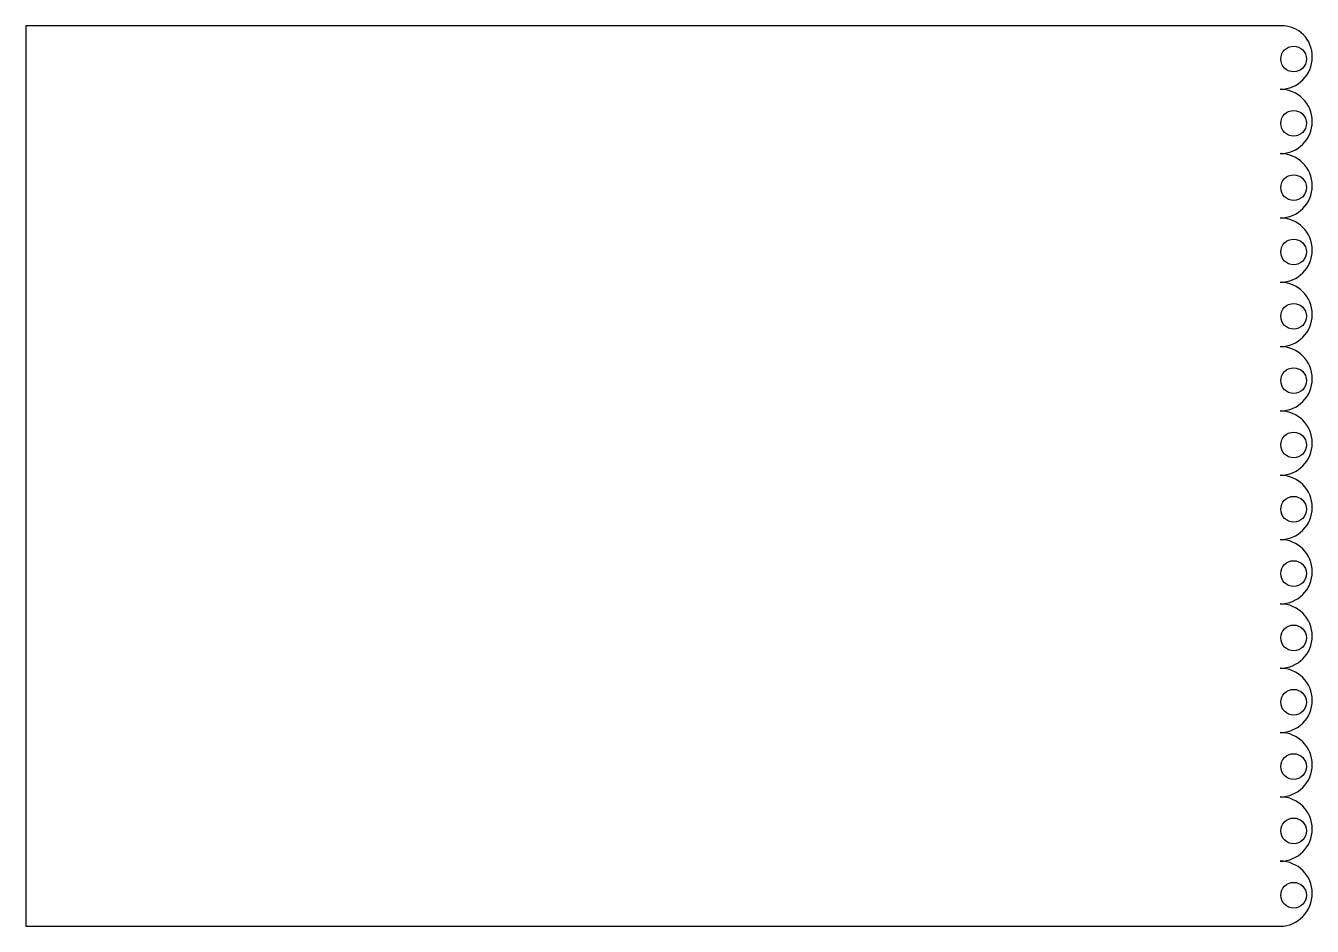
# Model space of a CAD drawing. Header units: centimetres. Extents: x -9.5 to 9.5, y -6.7 to 6.7.
import ezdxf

# ---------------------------------------------------------------- set-up
doc = ezdxf.new("R2010")
doc.units = ezdxf.units.CM
doc.header["$MEASUREMENT"] = 0
doc.layers.add('Camada 1', color=7, linetype='Continuous')

msp = doc.modelspace()

# ---------------------------------------------------------------- linework, layer by layer
at = {"layer": 'Camada 1'}
for points, knots in [([(9.071, 6.66751), (9.33402, 6.66751), (9.52928, 6.46566), (9.52928, 6.20264), (9.52928, 6.20264), (9.52928, 5.93962), (9.31605, 5.72639), (9.05303, 5.72639), (9.05303, 5.72639), (9.31605, 5.72639), (9.52928, 5.51316), (9.52928, 5.25014), (9.52928, 5.25014), (9.52928, 4.98712), (9.31605, 4.77389), (9.05303, 4.77389), (9.05303, 4.77389), (9.31605, 4.77389), (9.52928, 4.56066), (9.52928, 4.29764), (9.52928, 4.29764), (9.52928, 4.03462), (9.31605, 3.82139), (9.05303, 3.82139), (9.05303, 3.82139), (9.31605, 3.82139), (9.52928, 3.60816), (9.52928, 3.34514), (9.52928, 3.34514), (9.52928, 3.08212), (9.31605, 2.86889), (9.05303, 2.86889), (9.05303, 2.86889), (9.31605, 2.86889), (9.52928, 2.65566), (9.52928, 2.39264), (9.52928, 2.39264), (9.52928, 2.12962), (9.31605, 1.91639), (9.05303, 1.91639), (9.05303, 1.91639), (9.31605, 1.91639), (9.52928, 1.70316), (9.52928, 1.44014), (9.52928, 1.44014), (9.52928, 1.17712), (9.31605, 0.96389), (9.05303, 0.96389), (9.05303, 0.96389), (9.31605, 0.96389), (9.52928, 0.75066), (9.52928, 0.48764), (9.52928, 0.48764), (9.52928, 0.22464), (9.31605, 0.01139), (9.05303, 0.01139), (9.05303, 0.01139), (9.31605, 0.01139), (9.52928, -0.20186), (9.52928, -0.46486), (9.52928, -0.46486), (9.52928, -0.72786), (9.31605, -0.94111), (9.05303, -0.94111), (9.05303, -0.94111), (9.31605, -0.94111), (9.52928, -1.15436), (9.52928, -1.41736), (9.52928, -1.41736), (9.52928, -1.68036), (9.31605, -1.89361), (9.05303, -1.89361), (9.05303, -1.89361), (9.31605, -1.89361), (9.52928, -2.10686), (9.52928, -2.36986), (9.52928, -2.36986), (9.52928, -2.63286), (9.31605, -2.84611), (9.05303, -2.84611), (9.05303, -2.84611), (9.31605, -2.84611), (9.52928, -3.05936), (9.52928, -3.32236), (9.52928, -3.32236), (9.52928, -3.58536), (9.31605, -3.79861), (9.05303, -3.79861), (9.05303, -3.79861), (9.31605, -3.79861), (9.52928, -4.01186), (9.52928, -4.27486), (9.52928, -4.27486), (9.52928, -4.53786), (9.31605, -4.75111), (9.05303, -4.75111), (9.05303, -4.75111), (9.31605, -4.75111), (9.52928, -4.96436), (9.52928, -5.22736), (9.52928, -5.22736), (9.52928, -5.49036), (9.31605, -5.70361), (9.05303, -5.70361), (9.05303, -5.70361), (9.31605, -5.70361), (9.52928, -5.91686), (9.52928, -6.17986), (9.52928, -6.17986), (9.52928, -6.44286), (9.31809, -6.66751), (9.05504, -6.66751), (9.05504, -6.66751), (9.05504, -6.66751), (9.05504, -6.66751), (9.05504, -6.66751), (9.05504, -6.66751), (9.05504, -6.66751), (-9.52931, -6.66751), (-9.52931, -6.66751), (-9.52931, -6.66751), (-9.52931, -6.66751), (-9.52931, 6.66751), (-9.52931, 6.66751), (-9.52931, 6.66751), (-9.52931, 6.66751), (9.071, 6.66751), (9.071, 6.66751), (9.071, 6.66751), (9.071, 6.66751), (9.071, 6.66751), (9.071, 6.66751)], [0, 0, 0, 0, 0.02941176, 0.02941176, 0.02941176, 0.02941176, 0.05882353, 0.05882353, 0.05882353, 0.05882353, 0.08823529, 0.08823529, 0.08823529, 0.08823529, 0.11764706, 0.11764706, 0.11764706, 0.11764706, 0.14705882, 0.14705882, 0.14705882, 0.14705882, 0.17647059, 0.17647059, 0.17647059, 0.17647059, 0.20588235, 0.20588235, 0.20588235, 0.20588235, 0.23529412, 0.23529412, 0.23529412, 0.23529412, 0.26470588, 0.26470588, 0.26470588, 0.26470588, 0.29411765, 0.29411765, 0.29411765, 0.29411765, 0.32352941, 0.32352941, 0.32352941, 0.32352941, 0.35294118, 0.35294118, 0.35294118, 0.35294118, 0.38235294, 0.38235294, 0.38235294, 0.38235294, 0.41176471, 0.41176471, 0.41176471, 0.41176471, 0.44117647, 0.44117647, 0.44117647, 0.44117647, 0.47058824, 0.47058824, 0.47058824, 0.47058824, 0.5, 0.5, 0.5, 0.5, 0.52941176, 0.52941176, 0.52941176, 0.52941176, 0.55882353, 0.55882353, 0.55882353, 0.55882353, 0.58823529, 0.58823529, 0.58823529, 0.58823529, 0.61764706, 0.61764706, 0.61764706, 0.61764706, 0.64705882, 0.64705882, 0.64705882, 0.64705882, 0.67647059, 0.67647059, 0.67647059, 0.67647059, 0.70588235, 0.70588235, 0.70588235, 0.70588235, 0.73529412, 0.73529412, 0.73529412, 0.73529412, 0.76470588, 0.76470588, 0.76470588, 0.76470588, 0.79411765, 0.79411765, 0.79411765, 0.79411765, 0.82352941, 0.82352941, 0.82352941, 0.82352941, 0.85294118, 0.85294118, 0.85294118, 0.85294118, 0.88235294, 0.88235294, 0.88235294, 0.88235294, 0.91176471, 0.91176471, 0.91176471, 0.91176471, 0.94117647, 0.94117647, 0.94117647, 0.94117647, 1, 1, 1, 1]), ([(9.25354, 6.36541), (9.14832, 6.36541), (9.06304, 6.28011), (9.06304, 6.17491), (9.06304, 6.17491), (9.06304, 6.06971), (9.14834, 5.98441), (9.25354, 5.98441), (9.25354, 5.98441), (9.35874, 5.98441), (9.44404, 6.06971), (9.44404, 6.17491), (9.44404, 6.17491), (9.44404, 6.28011), (9.35874, 6.36541), (9.25354, 6.36541)], [0, 0, 0, 0, 0.2, 0.2, 0.2, 0.2, 0.4, 0.4, 0.4, 0.4, 0.6, 0.6, 0.6, 0.6, 1, 1, 1, 1]), ([(9.25354, 5.41291), (9.14832, 5.41291), (9.06304, 5.32761), (9.06304, 5.22241), (9.06304, 5.22241), (9.06304, 5.11721), (9.14834, 5.03191), (9.25354, 5.03191), (9.25354, 5.03191), (9.35874, 5.03191), (9.44404, 5.11721), (9.44404, 5.22241), (9.44404, 5.22241), (9.44404, 5.32761), (9.35874, 5.41291), (9.25354, 5.41291)], [0, 0, 0, 0, 0.2, 0.2, 0.2, 0.2, 0.4, 0.4, 0.4, 0.4, 0.6, 0.6, 0.6, 0.6, 1, 1, 1, 1]), ([(9.25354, 4.46041), (9.14832, 4.46041), (9.06304, 4.37511), (9.06304, 4.26991), (9.06304, 4.26991), (9.06304, 4.16471), (9.14834, 4.07941), (9.25354, 4.07941), (9.25354, 4.07941), (9.35874, 4.07941), (9.44404, 4.16471), (9.44404, 4.26991), (9.44404, 4.26991), (9.44404, 4.37511), (9.35874, 4.46041), (9.25354, 4.46041)], [0, 0, 0, 0, 0.2, 0.2, 0.2, 0.2, 0.4, 0.4, 0.4, 0.4, 0.6, 0.6, 0.6, 0.6, 1, 1, 1, 1]), ([(9.25354, 3.50791), (9.14832, 3.50791), (9.06304, 3.42261), (9.06304, 3.31741), (9.06304, 3.31741), (9.06304, 3.21221), (9.14834, 3.12691), (9.25354, 3.12691), (9.25354, 3.12691), (9.35874, 3.12691), (9.44404, 3.21221), (9.44404, 3.31741), (9.44404, 3.31741), (9.44404, 3.42261), (9.35874, 3.50791), (9.25354, 3.50791)], [0, 0, 0, 0, 0.2, 0.2, 0.2, 0.2, 0.4, 0.4, 0.4, 0.4, 0.6, 0.6, 0.6, 0.6, 1, 1, 1, 1]), ([(9.25354, 2.55541), (9.14832, 2.55541), (9.06304, 2.47011), (9.06304, 2.36491), (9.06304, 2.36491), (9.06304, 2.25971), (9.14834, 2.17441), (9.25354, 2.17441), (9.25354, 2.17441), (9.35874, 2.17441), (9.44404, 2.25971), (9.44404, 2.36491), (9.44404, 2.36491), (9.44404, 2.47011), (9.35874, 2.55541), (9.25354, 2.55541)], [0, 0, 0, 0, 0.2, 0.2, 0.2, 0.2, 0.4, 0.4, 0.4, 0.4, 0.6, 0.6, 0.6, 0.6, 1, 1, 1, 1]), ([(9.25354, 1.60291), (9.14832, 1.60291), (9.06304, 1.51761), (9.06304, 1.41241), (9.06304, 1.41241), (9.06304, 1.30721), (9.14834, 1.22191), (9.25354, 1.22191), (9.25354, 1.22191), (9.35874, 1.22191), (9.44404, 1.30721), (9.44404, 1.41241), (9.44404, 1.41241), (9.44404, 1.51761), (9.35874, 1.60291), (9.25354, 1.60291)], [0, 0, 0, 0, 0.2, 0.2, 0.2, 0.2, 0.4, 0.4, 0.4, 0.4, 0.6, 0.6, 0.6, 0.6, 1, 1, 1, 1]), ([(9.25354, 0.65041), (9.14832, 0.65041), (9.06304, 0.56511), (9.06304, 0.45991), (9.06304, 0.45991), (9.06304, 0.35471), (9.14834, 0.26941), (9.25354, 0.26941), (9.25354, 0.26941), (9.35874, 0.26941), (9.44404, 0.35471), (9.44404, 0.45991), (9.44404, 0.45991), (9.44404, 0.56511), (9.35874, 0.65041), (9.25354, 0.65041)], [0, 0, 0, 0, 0.2, 0.2, 0.2, 0.2, 0.4, 0.4, 0.4, 0.4, 0.6, 0.6, 0.6, 0.6, 1, 1, 1, 1]), ([(9.25354, -0.30211), (9.14832, -0.30211), (9.06304, -0.38739), (9.06304, -0.49258), (9.06304, -0.49258), (9.06304, -0.59777), (9.14834, -0.68308), (9.25354, -0.68308), (9.25354, -0.68308), (9.35874, -0.68308), (9.44404, -0.59778), (9.44404, -0.49258), (9.44404, -0.49258), (9.44404, -0.38738), (9.35874, -0.30211), (9.25354, -0.30211)], [0, 0, 0, 0, 0.2, 0.2, 0.2, 0.2, 0.4, 0.4, 0.4, 0.4, 0.6, 0.6, 0.6, 0.6, 1, 1, 1, 1]), ([(9.25354, -1.25461), (9.14832, -1.25461), (9.06304, -1.33989), (9.06304, -1.44508), (9.06304, -1.44508), (9.06304, -1.55027), (9.14834, -1.63558), (9.25354, -1.63558), (9.25354, -1.63558), (9.35874, -1.63558), (9.44404, -1.55028), (9.44404, -1.44508), (9.44404, -1.44508), (9.44404, -1.33988), (9.35874, -1.25461), (9.25354, -1.25461)], [0, 0, 0, 0, 0.2, 0.2, 0.2, 0.2, 0.4, 0.4, 0.4, 0.4, 0.6, 0.6, 0.6, 0.6, 1, 1, 1, 1]), ([(9.25354, -2.20711), (9.14832, -2.20711), (9.06304, -2.29239), (9.06304, -2.39758), (9.06304, -2.39758), (9.06304, -2.50277), (9.14834, -2.58808), (9.25354, -2.58808), (9.25354, -2.58808), (9.35874, -2.58808), (9.44404, -2.50278), (9.44404, -2.39758), (9.44404, -2.39758), (9.44404, -2.29238), (9.35874, -2.20711), (9.25354, -2.20711)], [0, 0, 0, 0, 0.2, 0.2, 0.2, 0.2, 0.4, 0.4, 0.4, 0.4, 0.6, 0.6, 0.6, 0.6, 1, 1, 1, 1]), ([(9.25354, -3.15961), (9.14832, -3.15961), (9.06304, -3.24489), (9.06304, -3.35008), (9.06304, -3.35008), (9.06304, -3.45527), (9.14834, -3.54058), (9.25354, -3.54058), (9.25354, -3.54058), (9.35874, -3.54058), (9.44404, -3.45528), (9.44404, -3.35008), (9.44404, -3.35008), (9.44404, -3.24488), (9.35874, -3.15961), (9.25354, -3.15961)], [0, 0, 0, 0, 0.2, 0.2, 0.2, 0.2, 0.4, 0.4, 0.4, 0.4, 0.6, 0.6, 0.6, 0.6, 1, 1, 1, 1]), ([(9.25354, -4.11211), (9.14832, -4.11211), (9.06304, -4.19739), (9.06304, -4.30258), (9.06304, -4.30258), (9.06304, -4.40777), (9.14834, -4.49308), (9.25354, -4.49308), (9.25354, -4.49308), (9.35874, -4.49308), (9.44404, -4.40778), (9.44404, -4.30258), (9.44404, -4.30258), (9.44404, -4.19738), (9.35874, -4.11211), (9.25354, -4.11211)], [0, 0, 0, 0, 0.2, 0.2, 0.2, 0.2, 0.4, 0.4, 0.4, 0.4, 0.6, 0.6, 0.6, 0.6, 1, 1, 1, 1]), ([(9.25354, -5.06461), (9.14832, -5.06461), (9.06304, -5.14989), (9.06304, -5.25508), (9.06304, -5.25508), (9.06304, -5.36027), (9.14834, -5.44558), (9.25354, -5.44558), (9.25354, -5.44558), (9.35874, -5.44558), (9.44404, -5.36028), (9.44404, -5.25508), (9.44404, -5.25508), (9.44404, -5.14988), (9.35874, -5.06461), (9.25354, -5.06461)], [0, 0, 0, 0, 0.2, 0.2, 0.2, 0.2, 0.4, 0.4, 0.4, 0.4, 0.6, 0.6, 0.6, 0.6, 1, 1, 1, 1]), ([(9.25354, -6.01711), (9.14832, -6.01711), (9.06304, -6.10239), (9.06304, -6.20758), (9.06304, -6.20758), (9.06304, -6.31277), (9.14834, -6.39808), (9.25354, -6.39808), (9.25354, -6.39808), (9.35874, -6.39808), (9.44404, -6.31278), (9.44404, -6.20758), (9.44404, -6.20758), (9.44404, -6.10238), (9.35874, -6.01711), (9.25354, -6.01711)], [0, 0, 0, 0, 0.2, 0.2, 0.2, 0.2, 0.4, 0.4, 0.4, 0.4, 0.6, 0.6, 0.6, 0.6, 1, 1, 1, 1])]:
    msp.add_open_spline(points, degree=3, knots=knots, dxfattribs=at)

doc.saveas('drawing.dxf')
